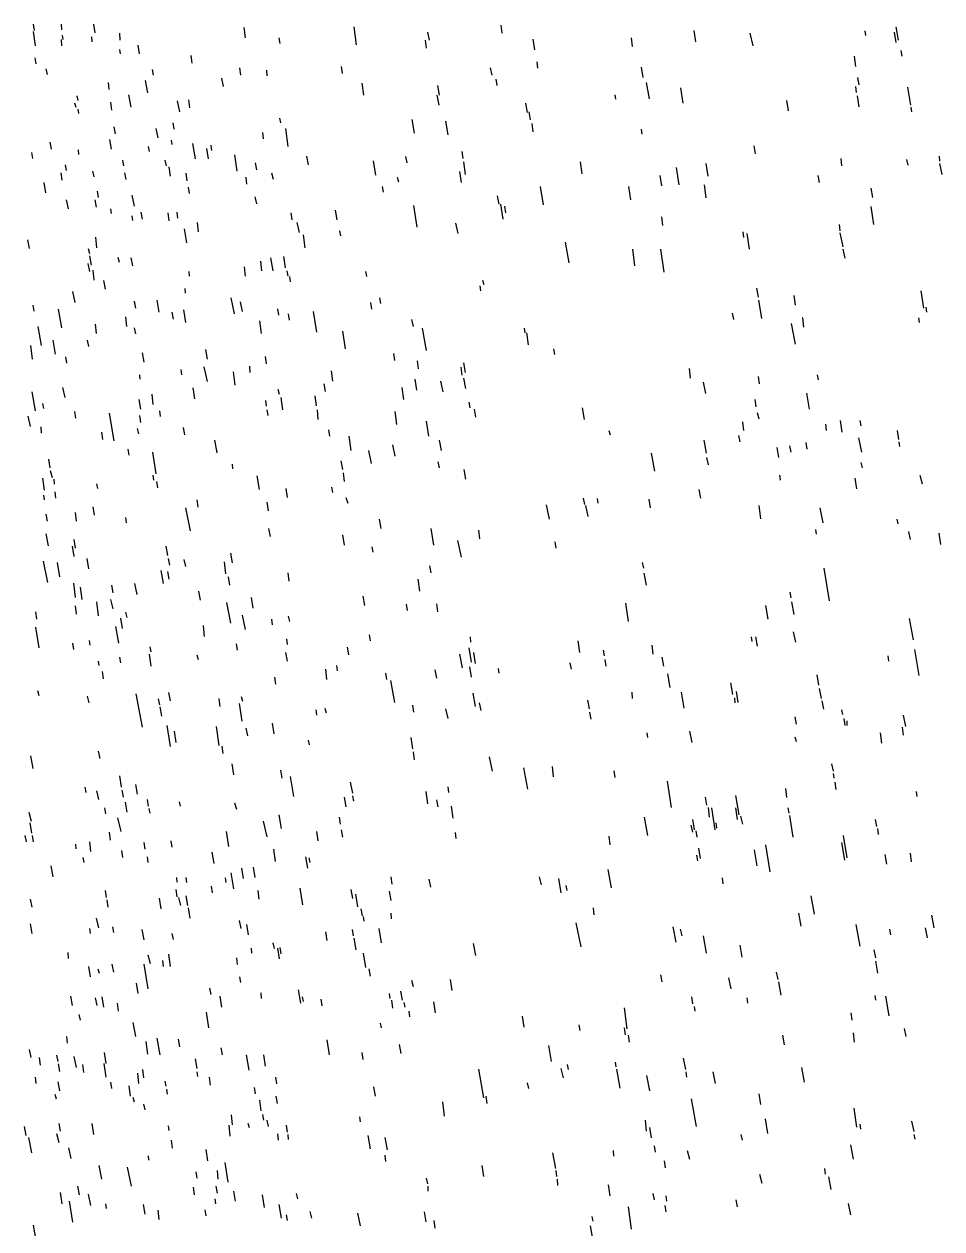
# Model space of a CAD drawing. Extents: x 0 to 599, y 0 to 600.
# Drawn here: x 299.3 to 598.8, y 207.1 to 600.2 of the extents above; entities that cross this region are included whole.
import ezdxf

# ---------------------------------------------------------------- set-up
doc = ezdxf.new("R2010")
doc.units = 0
doc.header["$MEASUREMENT"] = 0
doc.layers.add('SKARN_FSET5', color=174, linetype='CONTINUOUS')

msp = doc.modelspace()

# ---------------------------------------------------------------- linework, layer by layer
at = {"layer": 'SKARN_FSET5'}
for p, q in [((302.26, 600.19), (302.62, 598.13)), ((302.26, 597.75), (303, 593.07)), ((311.41, 600.19), (311.59, 598.32)), ((322.03, 600.19), (322.39, 597.38)), ((371.08, 599.06), (371.45, 595.69)), ((406.96, 599.25), (407.7, 593.45)), ((430.94, 597.57), (431.49, 594.95)), ((454.92, 599.81), (455.29, 597.19)), ((517.89, 598.13), (518.44, 594.38)), ((573.72, 597.94), (573.9, 596.44)), ((583.24, 597.57), (583.79, 594.2)), ((583.78, 599.25), (584.52, 594.95)), ((311.41, 595.13), (311.6, 593.07)), ((311.78, 596.63), (311.96, 595.13)), ((321.3, 596.07), (321.48, 594.38)), ((330.45, 597.19), (330.63, 594.95)), ((382.44, 595.69), (382.8, 593.82)), ((430.21, 594.95), (430.58, 592.32)), ((465.36, 595.32), (465.91, 591.76)), ((497.39, 595.69), (497.76, 592.89)), ((536.19, 597.19), (537.11, 593.07)), ((330.45, 591.95), (330.64, 590.45)), ((336.49, 593.26), (336.86, 590.45)), ((353.7, 589.89), (354.07, 587.46)), ((570.25, 589.7), (570.62, 586.33)), ((585.44, 591.58), (585.81, 589.7)), ((302.82, 589.14), (303.19, 587.27)), ((369.63, 585.96), (370, 583.53)), ((402.76, 586.33), (403.13, 584.09)), ((451.45, 585.96), (452.01, 583.53)), ((466.65, 587.83), (466.83, 585.77)), ((500.69, 586.15), (501.25, 582.78)), ((306.48, 585.59), (306.85, 583.71)), ((338.89, 581.84), (339.62, 577.72)), ((341.08, 585.4), (341.45, 583.53)), ((363.78, 582.59), (364.33, 579.78)), ((378.42, 585.21), (378.6, 583.34)), ((453.29, 582.22), (453.66, 580.16)), ((571.35, 582.78), (571.72, 580.34)), ((326.8, 581.09), (326.99, 578.85)), ((409.54, 580.9), (410.1, 576.97)), ((434.25, 580.16), (434.81, 576.97)), ((502.35, 581.09), (503.27, 575.85)), ((513.51, 579.41), (514.25, 574.35)), ((570.63, 579.78), (570.81, 577.91)), ((587.65, 579.59), (588.57, 573.79)), ((315.83, 574.54), (316.2, 573.04)), ((316.56, 576.79), (316.93, 575.29)), ((327.54, 574.73), (327.91, 572.11)), ((333.4, 577.16), (334.14, 573.04)), ((349.33, 575.1), (350.06, 571.54)), ((352.99, 575.48), (353.36, 572.86)), ((434.07, 576.97), (434.63, 573.79)), ((463, 574.35), (463.55, 571.36)), ((492.1, 577.16), (492.29, 575.66)), ((548.12, 575.29), (548.67, 571.92)), ((571.18, 576.79), (571.73, 573.23)), ((316.93, 572.48), (317.11, 570.98)), ((464.1, 571.54), (464.47, 568.92)), ((588.75, 573.04), (588.94, 571.54)), ((328.65, 566.68), (329.02, 564.43)), ((342.38, 566.12), (342.93, 563.12)), ((347.87, 567.99), (348.24, 565.93)), ((382.65, 569.49), (383.01, 567.99)), ((384.66, 566.12), (385.4, 560.31)), ((425.85, 569.11), (426.58, 564.62)), ((436.83, 568.55), (437.57, 564.06)), ((465.02, 567.8), (465.39, 564.99)), ((327.19, 562.56), (327.74, 559.38)), ((347.33, 562.37), (347.51, 560.87)), ((377.16, 564.81), (377.35, 562.75)), ((500.72, 565.93), (500.9, 564.24)), ((301.75, 558.25), (302.12, 556.38)), ((307.79, 561.62), (308.16, 559.38)), ((316.94, 559.19), (317.13, 557.69)), ((339.82, 560.31), (340.19, 558.63)), ((354.28, 561.25), (355.2, 556.19)), ((358.86, 559.56), (359.41, 556.19)), ((360.32, 560.69), (360.51, 559)), ((442.15, 558.63), (442.52, 556.38)), ((537.51, 560.5), (537.88, 557.88)), ((312.74, 554.32), (313.11, 552.45)), ((331.41, 555.82), (331.78, 553.95)), ((345.32, 555.82), (345.69, 553.95)), ((368.02, 557.5), (368.75, 552.26)), ((374.79, 554.88), (375.16, 552.64)), ((391.45, 557.13), (392, 554.32)), ((413.23, 555.63), (413.97, 550.95)), ((423.85, 556.94), (424.21, 554.88)), ((442.7, 555.26), (443.25, 551.14)), ((480.77, 555.26), (481.33, 551.33)), ((521.78, 554.7), (522.51, 550.58)), ((565.89, 556.38), (566.08, 553.95)), ((587.31, 556.01), (587.68, 554.13)), ((597.92, 557.13), (598.11, 555.44)), ((598.11, 554.7), (598.84, 551.14)), ((311.28, 551.7), (311.65, 549.27)), ((321.71, 552.26), (322.08, 550.39)), ((332.14, 551.7), (332.51, 549.45)), ((346.6, 553.57), (346.97, 550.58)), ((352.1, 551.51), (352.47, 549.08)), ((380.1, 551.7), (380.65, 549.64)), ((441.42, 552.07), (441.98, 548.52)), ((506.77, 550.76), (507.32, 547.39)), ((512.08, 553.39), (513, 547.77)), ((558.39, 550.76), (558.76, 548.52)), ((305.79, 548.52), (306.34, 545.15)), ((352.83, 547.02), (353.2, 544.96)), ((371.68, 550.2), (371.87, 547.96)), ((416.17, 547.21), (416.54, 545.34)), ((421.11, 550.2), (421.47, 548.71)), ((467.79, 547.21), (468.71, 541.22)), ((496.53, 547.21), (497.26, 542.9)), ((521.24, 547.77), (521.79, 543.46)), ((575.6, 546.65), (576.15, 543.65)), ((313.12, 542.9), (313.67, 539.91)), ((322.45, 542.9), (322.82, 540.47)), ((323.18, 545.71), (323.55, 543.65)), ((334.53, 544.4), (335.27, 540.84)), ((374.62, 543.84), (375.17, 541.59)), ((453.7, 544.21), (454.25, 541.4)), ((327.58, 539.91), (327.76, 538.41)), ((337.47, 538.78), (337.83, 536.54)), ((346.25, 538.6), (346.62, 535.98)), ((349.18, 538.78), (349.37, 536.91)), ((386.34, 538.6), (386.71, 536.35)), ((400.8, 539.53), (401.35, 536.35)), ((426.42, 541.03), (427.53, 533.92)), ((454.8, 541.4), (455.53, 536.54)), ((456.08, 540.84), (456.45, 538.6)), ((575.61, 540.66), (576.53, 534.85)), ((334.54, 537.66), (334.72, 536.16)), ((355.77, 535.41), (356.14, 532.42)), ((388.36, 535.41), (389.09, 532.23)), ((440.16, 535.23), (440.9, 531.86)), ((507.34, 537.29), (507.7, 534.48)), ((565.36, 534.85), (565.55, 532.79)), ((322.65, 530.73), (323.02, 527.18)), ((351.57, 533.35), (352.3, 528.86)), ((390.37, 531.48), (390.93, 527.18)), ((402.27, 532.79), (402.64, 531.11)), ((533.88, 532.42), (534.07, 530.55)), ((535.16, 531.86), (535.9, 526.8)), ((565.55, 532.04), (566.47, 527.55)), ((300.5, 529.8), (301.05, 526.99)), ((320.27, 526.99), (320.64, 525.3)), ((475.86, 529.05), (477.15, 522.31)), ((497.83, 526.8), (498.57, 521.37)), ((506.98, 526.8), (508.09, 519.31)), ((566.47, 526.8), (567.21, 523.81)), ((320.64, 524.56), (321.19, 521.56)), ((329.98, 524.18), (330.34, 522.5)), ((334.19, 523.99), (334.74, 521.37)), ((376.47, 522.87), (376.84, 519.69)), ((379.77, 523.99), (380.5, 519.69)), ((383.98, 524.37), (384.53, 520.62)), ((320.09, 522.12), (320.65, 519.5)), ((321.74, 519.88), (322.11, 516.69)), ((353.05, 519.5), (353.23, 518)), ((371.17, 521), (371.53, 518)), ((385.08, 519.69), (385.45, 518)), ((410.71, 519.5), (411.07, 517.82)), ((325.23, 516.51), (325.78, 513.7)), ((386, 517.82), (386.18, 516.13)), ((448.97, 516.69), (449.33, 515.2)), ((315.16, 512.95), (315.9, 509.39)), ((351.77, 513.88), (351.95, 512.39)), ((448.05, 514.82), (448.24, 513.14)), ((538.29, 514.07), (538.85, 511.08)), ((550.56, 511.64), (550.93, 508.46)), ((591.93, 513.14), (592.85, 507.52)), ((302.17, 508.46), (302.54, 506.58)), ((310.41, 507.15), (311.51, 501.15)), ((335.3, 509.77), (335.67, 507.52)), ((342.62, 510.14), (343.36, 506.21)), ((366.78, 510.89), (367.89, 505.65)), ((369.9, 509.58), (370.45, 506.4)), ((381.98, 507.33), (382.35, 505.27)), ((412.36, 509.39), (412.73, 507.15)), ((415.29, 510.89), (415.66, 509.02)), ((539.03, 510.14), (539.95, 504.15)), ((593.58, 507.89), (593.77, 506.21)), ((332.38, 504.71), (332.75, 501.53)), ((347.57, 506.21), (347.94, 503.96)), ((351.41, 506.96), (351.96, 502.84)), ((376.13, 503.4), (376.68, 499.28)), ((385.46, 505.65), (385.83, 503.59)), ((393.7, 506.4), (394.8, 499.66)), ((425.73, 503.78), (426.28, 501.53)), ((530.43, 505.83), (530.8, 503.78)), ((553.31, 504.52), (553.68, 501.34)), ((591.21, 504.34), (591.39, 502.84)), ((303.82, 501.53), (304.93, 495.35)), ((322.49, 502.28), (322.86, 499.28)), ((335.31, 501.15), (335.68, 499.1)), ((403.22, 500.03), (404.14, 494.23)), ((429.21, 500.97), (430.5, 493.67)), ((462.53, 500.97), (462.71, 499.47)), ((463.26, 499.47), (463.81, 495.54)), ((549.66, 502.46), (550.94, 495.73)), ((301.45, 495.35), (302.01, 490.86)), ((308.77, 497.04), (309.51, 492.54)), ((319.94, 497.04), (320.31, 494.98)), ((312.8, 491.61), (313.17, 489.55)), ((337.88, 492.92), (338.43, 489.92)), ((358.56, 494.04), (359.12, 490.86)), ((377.97, 491.79), (378.34, 489.36)), ((419.89, 492.73), (420.25, 490.48)), ((472.05, 494.23), (472.42, 492.36)), ((350.52, 487.49), (350.7, 485.8)), ((358.02, 488.42), (359.12, 483.56)), ((372.85, 488.61), (373.03, 486.55)), ((427.58, 490.3), (427.95, 487.68)), ((441.86, 488.24), (442.22, 485.62)), ((442.77, 489.73), (443.32, 486.55)), ((516.36, 487.86), (516.73, 484.68)), ((336.97, 485.8), (337.16, 484.31)), ((367.54, 486.74), (368.09, 482.43)), ((399.57, 487.11), (399.94, 483.74)), ((426.85, 484.31), (427.4, 480.75)), ((435.27, 483.74), (436.01, 480.19)), ((442.78, 484.68), (443.33, 481.31)), ((538.87, 485.24), (539.24, 482.81)), ((558.09, 485.8), (558.46, 484.12)), ((301.83, 480.19), (302.94, 474.01)), ((311.9, 481.68), (312.64, 478.32)), ((354.37, 481.5), (354.92, 477.94)), ((382.19, 481.12), (382.56, 479.44)), ((397.2, 482.81), (397.57, 480.37)), ((422.64, 481.68), (423.2, 477.75)), ((520.94, 483.37), (521.67, 479.63)), ((554.62, 479.81), (555.54, 474.57)), ((305.32, 476.44), (305.68, 474.76)), ((336.8, 477.75), (337.35, 474.57)), ((341.01, 479.44), (341.38, 476.07)), ((378.17, 477.38), (378.35, 475.51)), ((383.11, 478.32), (383.66, 474.38)), ((394.27, 478.88), (394.64, 475.69)), ((444.43, 476.82), (444.8, 474.95)), ((537.78, 477.75), (538.15, 475.32)), ((300.56, 472.32), (301.3, 468.95)), ((315.75, 473.82), (316.12, 471.58)), ((327.1, 473.26), (328.58, 464.27)), ((336.99, 472.51), (337.36, 470.27)), ((343.57, 474.01), (343.76, 472.14)), ((378.54, 474.38), (378.9, 472.51)), ((395.01, 474.38), (395.2, 471.2)), ((420.27, 473.82), (420.83, 469.52)), ((446.26, 474.57), (446.63, 471.95)), ((481.41, 474.95), (482.14, 471.2)), ((538.52, 473.45), (539.07, 471.39)), ((304.77, 468.77), (304.96, 466.71)), ((336.26, 468.21), (336.63, 466.52)), ((351.27, 468.58), (351.64, 466.15)), ((398.68, 467.83), (399.05, 465.77)), ((430.53, 470.64), (431.26, 465.77)), ((533.76, 470.45), (534.13, 467.64)), ((560.86, 469.7), (561.04, 467.64)), ((565.61, 470.83), (566.17, 467.08)), ((572.02, 470.83), (572.39, 469.14)), ((324.55, 467.08), (324.91, 464.65)), ((361.52, 464.46), (362.26, 460.34)), ((405.27, 465.77), (406.01, 461.09)), ((434.74, 464.46), (435.48, 461.09)), ((490.2, 467.64), (490.57, 466.15)), ((521.14, 464.46), (521.88, 460.16)), ((532.49, 465.96), (532.86, 463.9)), ((571.66, 465.21), (572.58, 460.53)), ((584.29, 467.64), (584.66, 464.65)), ((584.84, 463.9), (585.03, 462.4)), ((333.15, 461.47), (333.52, 459.59)), ((341.21, 460.53), (342.32, 453.42)), ((411.68, 461.09), (412.6, 456.79)), ((419.55, 462.96), (420.29, 459.22)), ((503.94, 460.16), (505.04, 454.35)), ((544.94, 462.03), (545.49, 458.85)), ((549.15, 462.59), (549.52, 460.53)), ((554.46, 463.71), (554.82, 461.47)), ((307.35, 458.28), (307.72, 455.48)), ((367.21, 456.6), (367.39, 455.1)), ((402.72, 457.72), (403.27, 454.91)), ((434.38, 457.35), (434.75, 455.48)), ((522.06, 458.85), (522.61, 456.41)), ((572.4, 457.16), (572.77, 455.48)), ((305.34, 452.11), (305.89, 448.17)), ((307.9, 454.54), (308.45, 452.29)), ((341.4, 453.04), (341.59, 451.36)), ((375.26, 452.85), (376, 448.36)), ((403.45, 453.79), (403.82, 450.98)), ((442.81, 454.91), (443.36, 451.73)), ((545.86, 453.04), (546.05, 451.36)), ((570.39, 452.11), (570.95, 448.55)), ((591.63, 453.04), (592.36, 450.23)), ((309, 451.73), (309.19, 450.05)), ((322.92, 450.23), (323.28, 448.74)), ((342.5, 450.98), (342.87, 448.92)), ((384.79, 448.74), (385.16, 445.74)), ((399.61, 449.11), (399.98, 447.43)), ((519.51, 448.36), (520.06, 445.55)), ((305.71, 446.49), (305.9, 444.99)), ((309.37, 447.61), (309.56, 445.55)), ((355.69, 444.99), (356.05, 442.56)), ((378.57, 444.24), (378.94, 441.44)), ((404.38, 445.74), (404.93, 443.87)), ((481.81, 445.55), (482.17, 443.49)), ((486.38, 445.37), (486.57, 443.87)), ((503.22, 445.18), (503.59, 442.37)), ((306.45, 440.31), (306.82, 438.07)), ((315.97, 440.87), (316.34, 438.07)), ((321.82, 442.75), (322.19, 439.94)), ((352.03, 442.37), (353.5, 434.88)), ((469.73, 443.31), (470.65, 438.63)), ((482.54, 443.12), (483.28, 439.56)), ((539.1, 443.12), (539.66, 438.81)), ((559.05, 442.37), (559.97, 437.5)), ((332.45, 439.19), (332.63, 437.5)), ((415.18, 438.63), (415.74, 435.63)), ((584.14, 438.63), (584.5, 437.13)), ((306.46, 433.95), (307.19, 430.02)), ((379.13, 435.63), (379.68, 433.01)), ((403.29, 433.57), (403.84, 430.2)), ((432.03, 435.63), (432.95, 430.2)), ((447.59, 435.07), (447.96, 432.26)), ((557.6, 435.26), (557.78, 433.76)), ((587.98, 434.7), (588.54, 432.07)), ((597.87, 434.13), (598.42, 430.39)), ((315.07, 429.83), (315.62, 426.46)), ((315.61, 432.07), (315.98, 429.27)), ((345.63, 429.83), (346.19, 426.83)), ((412.81, 429.64), (413.18, 427.96)), ((440.82, 431.7), (441.92, 426.27)), ((472.48, 431.33), (472.85, 429.27)), ((305.55, 424.96), (307.02, 418.03)), ((310.13, 424.59), (310.87, 419.91)), ((319.83, 425.9), (320.38, 422.53)), ((346.37, 425.9), (346.74, 423.65)), ((351.5, 425.52), (352.05, 423.28)), ((364.68, 424.77), (365.05, 420.84)), ((366.69, 427.58), (367.24, 424.4)), ((501.05, 424.59), (501.42, 422.71)), ((344, 421.97), (344.73, 417.66)), ((346.19, 421.59), (346.56, 419.16)), ((385.36, 421.22), (385.73, 418.41)), ((431.67, 423.46), (432.04, 421.22)), ((501.6, 421.03), (502.34, 417.1)), ((560.36, 422.71), (562.02, 412.04)), ((315.44, 417.85), (316, 413.17)), ((327.89, 417.1), (328.26, 414.66)), ((335.4, 417.66), (336.13, 414.1)), ((365.96, 419.91), (366.33, 417.1)), ((427.83, 419.16), (428.39, 415.23)), ((317.64, 416.54), (318.2, 412.42)), ((356.27, 415.23), (356.82, 412.23)), ((373.48, 413.17), (374.03, 409.61)), ((409.9, 413.54), (410.45, 410.55)), ((549.2, 414.85), (549.57, 412.98)), ((316, 410.36), (316.37, 407.74)), ((322.96, 411.67), (323.51, 407.18)), ((327.53, 412.42), (328.27, 409.42)), ((365.42, 411.48), (366.71, 404.74)), ((424, 410.92), (424.37, 408.86)), ((433.88, 411.11), (434.25, 408.49)), ((495.57, 411.29), (496.49, 405.3)), ((541.33, 410.55), (542.07, 406.05)), ((549.75, 411.67), (550.49, 407.55)), ((303.01, 408.49), (303.38, 406.05)), ((330.83, 406.43), (331.39, 403.06)), ((332.48, 408.3), (332.85, 406.61)), ((370.55, 407.36), (371.47, 402.68)), ((380.07, 406.05), (380.26, 404.18)), ((385.56, 406.99), (385.93, 405.3)), ((588.2, 406.24), (589.49, 399.31)), ((303.01, 403.43), (304.12, 396.69)), ((329.19, 403.62), (330.11, 398.19)), ((357.74, 403.99), (358.11, 400.44)), ((411.93, 401), (412.3, 398.94)), ((550.31, 401.93), (551.05, 398.56)), ((315.1, 398.19), (315.47, 396.13)), ((320.59, 399.13), (320.77, 397.63)), ((340.36, 397.07), (340.73, 395.38)), ((368.55, 398), (368.92, 395.94)), ((385.02, 399.69), (385.21, 397.82)), ((444.88, 400.25), (445.06, 398.56)), ((480.02, 398.94), (480.58, 395.2)), ((504.19, 397.63), (504.56, 394.63)), ((536.58, 400.25), (536.77, 398.75)), ((538.05, 400.25), (538.6, 397.25)), ((330.48, 393.7), (330.85, 391.83)), ((340.18, 394.63), (340.73, 390.7)), ((355.74, 394.45), (356.11, 392.95)), ((384.66, 395.2), (385.21, 392.39)), ((404.79, 396.88), (405.16, 394.45)), ((441.41, 394.63), (442.33, 390.14)), ((444.51, 396.69), (445.25, 392.01)), ((445.98, 395.2), (446.53, 391.64)), ((488.26, 395.94), (488.63, 394.07)), ((507.49, 393.7), (508.04, 390.7)), ((581.25, 394.07), (581.44, 392.39)), ((589.86, 396.13), (591.33, 387.71)), ((323.53, 392.39), (323.71, 390.89)), ((397.66, 389.77), (398.03, 386.4)), ((401.32, 390.89), (401.51, 389.2)), ((433.36, 389.58), (433.91, 386.77)), ((444.7, 390.51), (445.26, 387.15)), ((454.04, 389.95), (454.23, 388.46)), ((477.47, 391.83), (477.84, 389.77)), ((488.82, 392.95), (489.18, 390.7)), ((324.81, 389.02), (325.18, 386.58)), ((381.01, 387.15), (381.38, 384.9)), ((417.25, 388.46), (417.62, 386.4)), ((418.9, 386.02), (420.19, 378.91)), ((509.32, 388.27), (510.06, 383.78)), ((529.83, 385.27), (530.56, 381.53)), ((558.01, 387.89), (558.57, 384.52)), ((303.77, 382.84), (304.13, 381.15)), ((335.8, 381.72), (337.83, 370.86)), ((346.42, 382.09), (346.97, 379.47)), ((445.81, 381.9), (446.55, 377.6)), ((497.61, 382.28), (497.8, 380.22)), ((513.72, 382.28), (514.64, 377.04)), ((531.66, 382.46), (532.21, 378.91)), ((558.75, 383.4), (559.49, 380.22)), ((319.88, 380.97), (320.43, 378.72)), ((343.12, 380.03), (343.49, 378.16)), ((343.68, 377.41), (344.23, 374.42)), ((362.89, 380.22), (363.26, 377.6)), ((369.48, 378.53), (370.41, 372.73)), ((370.21, 380.78), (370.58, 379.28)), ((426.05, 377.97), (426.42, 375.73)), ((447.83, 378.72), (448.38, 376.29)), ((483.16, 379.66), (483.71, 376.85)), ((531.11, 380.41), (531.3, 378.72)), ((559.67, 379.47), (560.22, 376.66)), ((394.56, 376.47), (394.75, 374.79)), ((397.49, 377.04), (397.86, 375.54)), ((436.85, 376.85), (437.58, 373.67)), ((483.89, 375.73), (484.26, 373.48)), ((550.89, 374.23), (551.26, 371.79)), ((566.08, 376.47), (566.45, 374.98)), ((566.81, 373.67), (567.18, 371.42)), ((586.22, 374.79), (586.95, 371.05)), ((345.88, 371.42), (346.98, 364.49)), ((348.26, 369.55), (348.81, 365.8)), ((361.99, 371.05), (362.91, 364.87)), ((371.69, 370.48), (372.24, 368.05)), ((380.29, 372.17), (380.84, 368.61)), ((516.48, 369.55), (517.22, 365.8)), ((567.92, 371.42), (567.91, 372.92)), ((585.85, 370.86), (586.22, 368.24)), ((392.01, 366.55), (392.38, 365.05)), ((425.51, 367.49), (426.06, 363.74)), ((502.57, 368.99), (502.75, 367.49)), ((550.9, 367.68), (551.26, 366.18)), ((578.72, 368.99), (579.09, 365.62)), ((323.56, 363), (324.11, 360.56)), ((363.82, 364.68), (364.19, 362.25)), ((426.25, 362.81), (426.61, 360.19)), ((301.41, 361.5), (302.15, 357.38)), ((367.13, 358.88), (367.68, 355.32)), ((451.14, 361.12), (452.06, 356.44)), ((471.65, 357.94), (472.02, 354.57)), ((562.8, 358.88), (563.35, 356.44)), ((330.52, 354.95), (331.07, 351.2)), ((383.05, 356.82), (383.42, 354.2)), ((386.17, 354.76), (387.27, 348.21)), ((462.31, 357.57), (463.6, 350.64)), ((491.78, 356.63), (492.15, 354.38)), ((563.36, 355.69), (563.54, 354.2)), ((319.18, 351.2), (319.54, 349.52)), ((323.02, 350.08), (323.57, 347.27)), ((331.26, 350.27), (331.63, 348.02)), ((335.65, 352.14), (336.2, 348.95)), ((405.76, 352.89), (406.49, 349.33)), ((430.47, 349.89), (431.02, 345.77)), ((437.61, 351.39), (437.79, 349.52)), ((509.18, 353.26), (510.47, 344.65)), ((547.8, 350.83), (548.17, 347.83)), ((563.91, 352.89), (564.28, 350.45)), ((590.45, 349.89), (590.64, 348.21)), ((332.36, 346.33), (332.91, 343.15)), ((339.5, 347.27), (339.87, 345.02)), ((349.93, 346.52), (350.3, 345.02)), ((368.05, 346.15), (368.61, 344.09)), ((403.75, 348.02), (404.3, 344.84)), ((406.49, 348.39), (406.86, 346.71)), ((433.95, 347.08), (434.32, 344.84)), ((521.63, 348.02), (522, 345.4)), ((531.51, 348.58), (532.62, 342.22)), ((300.88, 343.15), (301.61, 340.16)), ((325.59, 344.46), (325.96, 342.59)), ((340.05, 344.27), (340.42, 342.78)), ((382.52, 342.22), (383.26, 337.72)), ((438.71, 345.02), (439.27, 341.09)), ((522.55, 344.65), (522.92, 341.47)), ((523.65, 344.46), (524.75, 337.35)), ((531.52, 344.46), (532.07, 340.72)), ((548.54, 344.46), (548.91, 342.78)), ((549.09, 342.03), (550.2, 334.91)), ((301.25, 339.59), (301.8, 336.22)), ((329.8, 341.28), (330.91, 336.79)), ((377.4, 340.16), (378.5, 335.1)), ((402.11, 341.47), (402.47, 339.22)), ((501.68, 341.47), (502.79, 335.48)), ((516.88, 338.85), (517.43, 336.6)), ((517.43, 340.72), (517.98, 337.35)), ((525.12, 339.59), (525.3, 337.91)), ((533.17, 341.84), (533.72, 339.22)), ((577.1, 340.72), (577.47, 338.47)), ((299.61, 335.48), (299.97, 333.42)), ((301.99, 335.48), (302.35, 333.42)), ((327.06, 336.6), (327.43, 333.98)), ((365.32, 336.79), (366.06, 331.92)), ((394.79, 336.79), (395.16, 333.79)), ((402.84, 337.35), (403.21, 334.91)), ((440, 336.41), (440.19, 334.54)), ((490.16, 335.29), (490.53, 332.48)), ((518.53, 336.97), (518.9, 334.91)), ((566.67, 335.48), (567.78, 328.17)), ((577.84, 337.72), (578.02, 335.85)), ((316.08, 332.67), (316.27, 331.17)), ((320.66, 333.42), (321.03, 330.23)), ((331.1, 330.61), (331.46, 328.36)), ((338.41, 333.23), (338.78, 330.98)), ((347.2, 333.79), (347.57, 331.73)), ((380.7, 330.98), (381.25, 327.05)), ((519.45, 331.36), (520, 327.99)), ((537.57, 330.8), (538.49, 325.55)), ((541.23, 332.48), (542.71, 323.68)), ((566.13, 333.23), (567.05, 327.43)), ((318.47, 328.36), (318.84, 326.68)), ((339.52, 328.55), (339.7, 326.68)), ((360.57, 330.05), (361.3, 326.3)), ((391.14, 328.55), (391.87, 324.81)), ((392.24, 328.17), (392.6, 326.68)), ((518.72, 329.11), (519.09, 327.24)), ((580.22, 329.3), (580.78, 326.12)), ((588.46, 329.67), (588.83, 326.86)), ((308.04, 325.55), (308.77, 322)), ((366.8, 323.31), (367.72, 318.07)), ((370.27, 324.81), (370.83, 321.44)), ((374.12, 325.18), (374.67, 321.81)), ((489.8, 324.43), (490.91, 318.44)), ((349.04, 321.81), (349.23, 320.31)), ((352.15, 321.81), (352.34, 320.12)), ((360.39, 319), (360.76, 316.76)), ((364.97, 321.62), (365.15, 320.12)), ((418.97, 322), (419.34, 319.56)), ((431.41, 321.25), (431.97, 318.63)), ((467.47, 322), (468.03, 319.38)), ((473.7, 321.44), (474.44, 316.76)), ((476.08, 319.19), (476.45, 317.5)), ((527.15, 321.62), (527.33, 319.75)), ((301.28, 314.7), (301.83, 312.07)), ((325.8, 317.5), (326.17, 315.26)), ((326.35, 314.51), (326.72, 312.07)), ((343.38, 315.07), (343.93, 311.51)), ((348.86, 317.88), (349.23, 315.44)), ((349.78, 315.26), (350.33, 312.64)), ((352.16, 315.82), (352.71, 312.64)), ((375.59, 317.5), (375.96, 314.7)), ((389.32, 318.25), (390.24, 312.82)), ((405.97, 317.88), (406.53, 314.88)), ((407.44, 316.38), (408.18, 312.26)), ((418.42, 317.32), (418.97, 314.32)), ((556.08, 315.82), (557.18, 309.83)), ((352.9, 311.89), (353.45, 308.52)), ((409.28, 311.51), (409.64, 309.27)), ((485.06, 311.89), (485.24, 309.64)), ((301.28, 306.65), (301.84, 303.46)), ((322.88, 308.52), (323.62, 305.34)), ((369.56, 307.77), (370.11, 305.15)), ((410.01, 309.08), (410.2, 307.58)), ((418.98, 310.2), (419.16, 308.33)), ((479.39, 307.02), (481.04, 299.16)), ((552.05, 310.2), (552.79, 305.9)), ((595.44, 309.45), (596.17, 305.34)), ((320.69, 305.15), (320.87, 303.46)), ((328.19, 305.71), (328.56, 303.84)), ((337.71, 304.77), (338.45, 301.4)), ((347.6, 303.46), (347.97, 301.59)), ((371.94, 306.46), (372.49, 303.09)), ((397.75, 304.03), (398.12, 301.22)), ((406.35, 304.77), (406.72, 302.71)), ((415.14, 305.15), (415.88, 300.47)), ((511.06, 305.71), (511.98, 300.66)), ((513.44, 304.96), (513.99, 302.71)), ((520.94, 302.71), (521.87, 297.1)), ((570.73, 306.46), (572.02, 299.34)), ((581.71, 304.96), (582.08, 303.09)), ((593.43, 305.34), (593.98, 302.15)), ((373.41, 298.78), (373.6, 297.1)), ((380.55, 300.47), (380.92, 298.6)), ((382.02, 298.78), (382.57, 295.23)), ((382.75, 298.97), (383.12, 296.91)), ((406.91, 301.97), (407.64, 298.22)), ((445.9, 300.28), (446.63, 296.35)), ((532.85, 299.72), (533.58, 295.79)), ((313.56, 297.29), (313.74, 295.41)), ((339.73, 296.54), (340.47, 293.73)), ((346.51, 296.72), (347.06, 292.79)), ((368.66, 295.6), (368.84, 293.35)), ((410.02, 297.1), (410.76, 292.42)), ((576.6, 298.22), (577.15, 295.6)), ((320.34, 292.79), (320.89, 289.42)), ((323.45, 292.04), (323.82, 290.55)), ((328.02, 293.54), (328.57, 290.92)), ((338.46, 293.54), (339.75, 285.49)), ((344.5, 294.66), (344.68, 292.79)), ((411.86, 292.04), (412.23, 289.61)), ((544.75, 290.92), (545.3, 288.49)), ((577.15, 294.48), (577.88, 290.55)), ((335.9, 287.36), (336.45, 283.99)), ((369.58, 289.42), (369.95, 287.55)), ((425.78, 288.3), (426.33, 286.24)), ((438.41, 288.49), (438.96, 284.93)), ((507.05, 289.98), (507.41, 287.74)), ((529.2, 289.05), (529.93, 285.49)), ((545.49, 287.74), (546.23, 283.43)), ((314.49, 283.06), (315.04, 280.06)), ((359.88, 285.68), (360.25, 283.62)), ((363.18, 283.06), (363.73, 279.5)), ((376.54, 284.18), (376.72, 282.31)), ((388.8, 285.12), (389.54, 280.81)), ((418.46, 283.99), (418.64, 282.31)), ((422.12, 284.74), (422.67, 281.75)), ((576.98, 283.24), (577.16, 281.75)), ((580.46, 283.06), (581.56, 276.69)), ((322.54, 282.5), (323.09, 280.06)), ((324.74, 282.87), (325.29, 279.5)), ((329.68, 280.81), (330.05, 278.19)), ((390.09, 282.87), (390.45, 281.37)), ((396.13, 282.12), (396.5, 279.88)), ((419.19, 281.75), (419.56, 279.13)), ((423.22, 281), (423.59, 279.5)), ((432.92, 281.19), (433.47, 277.63)), ((495.16, 279.31), (496.08, 272.39)), ((517.12, 282.87), (517.49, 280.62)), ((518.04, 279.69), (518.22, 278.19)), ((535.24, 282.5), (535.43, 280.81)), ((317.24, 277.07), (317.61, 275.2)), ((358.79, 277.82), (359.53, 272.76)), ((424.87, 278.19), (425.06, 276.32)), ((461.85, 276.51), (462.4, 272.95)), ((569.11, 277.63), (569.48, 275.2)), ((334.82, 274.45), (335.74, 269.95)), ((415.54, 274.26), (415.91, 272.76)), ((480.34, 273.7), (480.71, 271.83)), ((495.17, 272.76), (495.53, 270.51)), ((586.51, 272.57), (587.06, 269.95)), ((313.22, 269.95), (313.41, 267.71)), ((339.03, 268.27), (339.59, 264.15)), ((342.69, 269.39), (343.61, 263.96)), ((349.65, 269.02), (350.02, 266.58)), ((398.16, 268.83), (398.89, 263.96)), ((421.77, 267.33), (422.32, 264.34)), ((496.45, 270.33), (496.82, 268.08)), ((546.79, 270.33), (547.34, 267.15)), ((569.85, 271.08), (570.22, 268.08)), ((300.96, 265.65), (301.51, 263.03)), ((309.93, 263.78), (310.3, 261.72)), ((315.61, 263.4), (316.34, 259.84)), ((325.49, 264.71), (326.04, 261.15)), ((363.56, 266.21), (363.93, 263.96)), ((371.8, 263.96), (372.72, 258.91)), ((377.48, 263.96), (378.03, 260.22)), ((409.51, 264.71), (409.88, 262.46)), ((470.46, 266.96), (471.38, 261.72)), ((304.26, 263.03), (304.63, 260.59)), ((310.48, 260.97), (310.85, 258.53)), ((318.36, 260.78), (318.72, 258.16)), ((325.31, 261.15), (326.05, 256.66)), ((355.15, 262.65), (355.7, 259.47)), ((474.5, 259.47), (475.23, 256.47)), ((476.51, 260.78), (476.88, 259.1)), ((492.25, 261.53), (492.43, 260.03)), ((514.4, 262.84), (515.13, 259.1)), ((553.02, 259.84), (553.94, 254.98)), ((302.98, 256.66), (303.17, 254.6)), ((336.3, 257.97), (336.67, 254.6)), ((337.94, 259.1), (338.31, 256.47)), ((355.7, 258.35), (355.88, 256.85)), ((359.73, 256.66), (360.1, 254.04)), ((381.33, 256.66), (381.7, 254.42)), ((447.59, 259.28), (449.25, 249.92)), ((492.62, 259.28), (493.72, 253.1)), ((502.5, 257.22), (503.43, 252.17)), ((515.32, 258.35), (515.5, 256.66)), ((524.1, 258.35), (524.84, 254.6)), ((310.31, 255.16), (310.86, 252.17)), ((327.51, 254.98), (327.88, 252.92)), ((333.56, 253.85), (333.93, 250.48)), ((345.27, 255.35), (345.64, 253.67)), ((345.82, 252.73), (346.01, 251.05)), ((374.38, 253.29), (374.74, 251.23)), ((413.36, 253.48), (413.92, 250.48)), ((463.52, 254.79), (463.89, 252.92)), ((309.4, 251.05), (309.76, 249.55)), ((334.84, 250.11), (335.21, 248.61)), ((338.32, 247.86), (338.69, 245.99)), ((376.21, 249.17), (376.58, 245.62)), ((381.52, 250.48), (381.89, 248.05)), ((435.88, 248.61), (436.44, 243.93)), ((449.98, 250.48), (450.35, 248.05)), ((516.97, 249.55), (518.63, 240.56)), ((539.12, 251.23), (539.67, 247.68)), ((366.88, 244.31), (367.25, 241.12)), ((377.13, 244.49), (377.5, 242.62)), ((408.8, 243.74), (408.98, 242.06)), ((570.06, 246.55), (570.98, 240.37)), ((299.34, 240.56), (299.89, 237.57)), ((310.69, 241.5), (311.06, 239.06)), ((321.49, 241.5), (322.04, 237.94)), ((346.38, 240.75), (346.57, 239.25)), ((366.15, 240.94), (366.52, 237.38)), ((372.37, 241.68), (372.74, 240.19)), ((378.6, 242.62), (378.97, 240.56)), ((384.82, 240.94), (385.19, 238.69)), ((501.97, 242.62), (502.34, 239.06)), ((503.44, 240.19), (503.99, 236.82)), ((541.14, 243), (541.88, 238.32)), ((572.08, 241.31), (572.26, 239.63)), ((588.92, 242.25), (589.65, 238.88)), ((300.81, 237), (301.73, 231.95)), ((309.96, 238.32), (310.69, 235.32)), ((347.3, 236.07), (347.67, 233.45)), ((382.08, 238.13), (382.26, 236.07)), ((385.37, 237.94), (385.56, 236.26)), ((411.55, 237.57), (412.29, 233.26)), ((417.04, 237), (417.78, 232.89)), ((533.28, 237.94), (533.64, 236.07)), ((589.66, 237.94), (590.02, 236.44)), ((313.81, 233.63), (314.54, 230.08)), ((358.65, 233.07), (359.21, 229.33)), ((471.78, 231.95), (472.7, 226.9)), ((491.55, 232.7), (491.73, 230.83)), ((504.91, 234.2), (505.28, 232.14)), ((515.71, 232.7), (516.44, 229.89)), ((568.97, 234.57), (569.89, 229.89)), ((339.8, 231.01), (339.99, 229.52)), ((364.88, 228.77), (365.8, 222.4)), ((417.05, 231.2), (417.23, 229.14)), ((508.21, 229.33), (508.58, 227.08)), ((323.7, 227.83), (324.62, 223.34)), ((333.03, 227.27), (334.32, 221.09)), ((355.37, 225.77), (355.74, 223.71)), ((362.32, 226.15), (362.51, 223.34)), ((448.72, 227.83), (449.27, 224.27)), ((472.88, 226.15), (473.07, 224.27)), ((539.33, 225.02), (540.07, 222.03)), ((560.56, 226.9), (560.75, 225.02)), ((561.85, 224.09), (562.58, 219.97)), ((316.75, 221.09), (317.3, 218.28)), ((354.46, 220.72), (354.83, 218.28)), ((361.96, 221.09), (362.33, 218.85)), ((430.6, 223.71), (430.97, 221.84)), ((431.16, 219.41), (431.15, 221.09)), ((473.25, 223.34), (473.44, 221.28)), ((489.91, 221.47), (490.46, 217.91)), ((311.08, 219.03), (311.63, 215.29)), ((314.01, 216.22), (315.11, 209.3)), ((320.23, 218.47), (320.97, 214.73)), ((361.6, 216.97), (361.79, 215.29)), ((367.64, 219.41), (368.19, 216.22)), ((376.98, 218.28), (377.71, 214.17)), ((388.14, 218.66), (388.51, 216.97)), ((504.56, 218.66), (504.93, 216.6)), ((508.77, 217.91), (508.95, 216.22)), ((531.65, 216.6), (532.02, 214.35)), ((325.91, 215.29), (326.09, 213.79)), ((338.17, 215.1), (338.72, 211.92)), ((342.93, 213.23), (343.3, 210.23)), ((358.31, 213.42), (358.68, 211.36)), ((382.47, 215.1), (383.21, 210.61)), ((392.54, 212.85), (393.09, 210.61)), ((408.1, 212.29), (409.02, 208.17)), ((429.88, 212.67), (430.43, 209.49)), ((496.51, 214.35), (497.43, 207.05)), ((508.41, 214.73), (508.77, 212.67)), ((568.26, 215.48), (569, 211.73)), ((302.3, 208.36), (303.22, 203.31)), ((384.85, 211.73), (385.22, 209.86)), ((433, 209.86), (433.36, 207.43)), ((484.61, 211.17), (484.98, 209.67)), ((484.07, 208.17), (484.99, 202.56))]:
    msp.add_line(p, q, dxfattribs=at)

doc.saveas('drawing.dxf')
